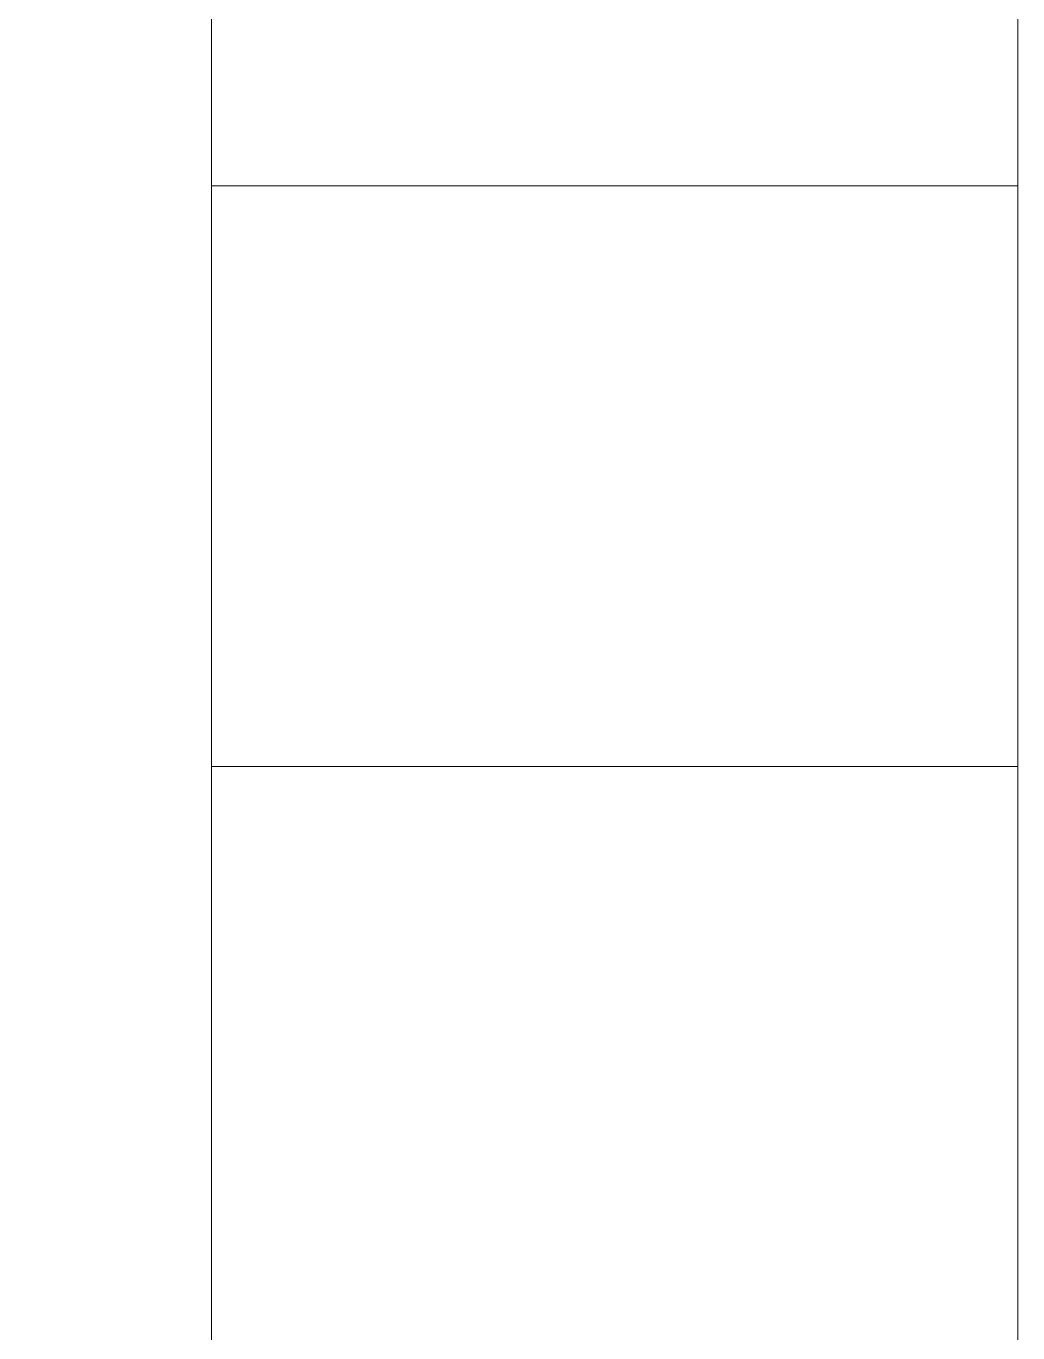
# Model space of a CAD drawing. Header units: inches. Extents: x 4069 to 291496, y -47643 to 12535.
# Drawn here: x 23189 to 23736, y 587 to 1307 of the extents above; entities that cross this region are included whole.
import ezdxf

# ---------------------------------------------------------------- set-up
doc = ezdxf.new("R2010")
doc.units = ezdxf.units.IN
doc.header["$LTSCALE"] = 5
doc.header["$MEASUREMENT"] = 0
doc.layers.add('ele1', color=21, linetype='Continuous', lineweight=20)

msp = doc.modelspace()

# ---------------------------------------------------------------- linework, layer by layer
at = {"layer": 'ele1'}
for p, q in [((23291.17603, -383.95537, -58.16904), (23291.17603, 1771.3776, -58.16904)), ((23735.82665, 1219.3307, -58.16904), (23291.17603, 1219.3307, -58.16904)), ((23735.82665, 899.56528, -58.16904), (23291.17603, 899.56528, -58.16904))]:
    msp.add_line(p, q, dxfattribs=at)
at = {"layer": 'ele1', "elevation": -58.16904}
msp.add_lwpolyline([(20650.86219, 1771.3776), (23735.82665, 1771.3776), (23735.82665, -383.95537), (20650.86219, -383.95537)], close=True, dxfattribs=at)
msp.add_lwpolyline([(20650.86219, 1771.3776), (23735.82665, 1771.3776), (23735.82665, -383.95537), (20650.86219, -383.95537)], close=True, dxfattribs=at)

doc.saveas('drawing.dxf')
